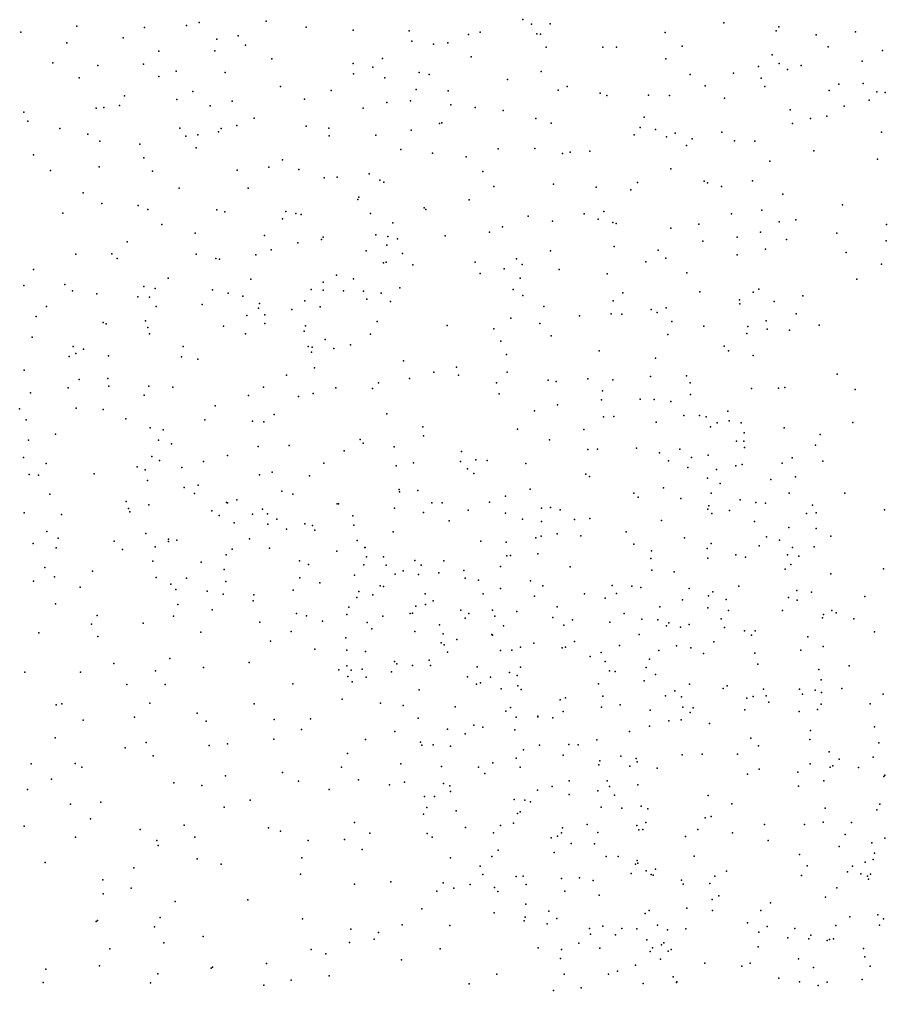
# Model space of a CAD drawing. Header units: metres. Extents: x -25 to 25, y -27.7 to 27.8.
# Drawn here: x 9.099 to 10.645, y 3.483 to 5.216 of the extents above; entities that cross this region are included whole.
import ezdxf

# ---------------------------------------------------------------- set-up
doc = ezdxf.new("R2010")
doc.units = ezdxf.units.M

msp = doc.modelspace()

# ---------------------------------------------------------------- linework, layer by layer
for p in [(9.9962, 5.216, 21.0015), (9.2007, 5.2039, 7.0999), (9.3214, 5.2014, 6.3499), (9.3967, 5.2053, 20.9109), (9.4192, 5.2108, 3.5157), (9.5383, 5.2128, -11.3941), (9.6101, 5.2024, 22.3995), (10.0118, 5.2073, -21.0372), (10.0449, 5.2082, 21.8101), (10.3546, 5.2102, 22.022), (10.4526, 5.2028, 21.7604), (9.101, 5.1935, 20.9835), (9.2836, 5.1832, 22.4444), (9.4884, 5.1869, 20.9), (9.6939, 5.1968, 22.3873), (9.7934, 5.1954, 23.4856), (9.8993, 5.1891, 20.9624), (9.9203, 5.1933, 22.3417), (10.0209, 5.1903, 16.2954), (10.028, 5.1896, -14.0747), (10.2501, 5.1925, 3.1588), (10.4482, 5.1955, 21.5301), (10.5191, 5.1888, 2.8351), (10.5896, 5.194, 15.7209), (9.183, 5.1743, 20.9466), (9.4507, 5.1809, 22.424), (9.5018, 5.17, 23.1819), (9.798, 5.1775, -10.8646), (9.8368, 5.1716, 22.3743), (9.8624, 5.1745, 19.1255), (10.0378, 5.1665, 19.095), (10.1389, 5.1667, 22.2382), (10.163, 5.1666, 21.0951), (10.2803, 5.1683, 21.201), (10.5409, 5.1669, -19.0402), (9.3471, 5.1594, 19.1423), (9.4473, 5.16, 22.8157), (9.9043, 5.1495, 17.4696), (10.4408, 5.1526, -0.336), (10.6378, 5.1607, -19.7996), (9.1583, 5.1385, 21.5354), (9.2381, 5.1335, 6.1912), (9.3199, 5.1364, 20.8825), (9.5487, 5.1457, 22.4305), (9.6935, 5.1371, 22.3281), (9.7286, 5.1309, -13.8098), (9.746, 5.1463, 16.5561), (10.2512, 5.1459, 22.1532), (10.4166, 5.1319, 21.3858), (10.4533, 5.1371, 21.823), (10.4928, 5.1337, -10.0649), (10.6011, 5.1414, -0.1974), (9.3469, 5.1144, 22.4824), (9.3778, 5.1235, 21.4717), (9.4657, 5.1213, 6.7355), (9.6943, 5.1188, 16.7845), (9.7504, 5.1119, 20.8937), (9.8111, 5.121, -21.0475), (9.829, 5.1176, 3.0186), (10.0288, 5.1233, 22.3237), (10.2946, 5.1176, -21.0316), (10.372, 5.12, 2.9842), (10.4681, 5.1267, 21.6235), (9.2052, 5.1115, 20.8946), (9.5643, 5.0966, 20.8553), (9.9689, 5.1088, 2.9445), (10.0754, 5.0963, 21.0122), (10.3212, 5.0975, 22.1053), (10.4213, 5.1114, 15.9094), (10.4275, 5.0965, 21.8972), (10.5598, 5.1006, 23.5688), (10.6028, 5.1018, -19.4786), (9.2857, 5.0794, 7.0624), (9.4077, 5.0872, 6.2669), (9.6545, 5.0893, 20.8522), (9.806, 5.0912, -11.4629), (9.8631, 5.0884, 22.3993), (10.0594, 5.0896, 21.6633), (10.1343, 5.0845, 22.2765), (10.1459, 5.0802, 21.0696), (10.2204, 5.081, 16.1809), (10.258, 5.0804, 21.1656), (10.5422, 5.0892, 18.8318), (10.6276, 5.0868, -18.361), (10.6421, 5.0856, -10.7221), (9.2773, 5.0622, 3.4648), (9.3792, 5.0732, 18.1658), (9.4389, 5.0621, -21.0925), (9.4781, 5.0699, 22.6671), (9.6068, 5.0735, 22.4501), (9.7539, 5.0675, 17.0151), (9.7962, 5.0706, 17.7536), (9.8678, 5.0634, 20.9082), (10.3556, 5.0754, 2.8641), (10.5691, 5.0614, -20.9381), (10.6137, 5.0719, -0.4516), (9.1062, 5.0505, 20.8846), (9.2357, 5.0577, 22.5632), (9.2491, 5.059, 3.377), (9.7113, 5.0579, 22.438), (9.9112, 5.0591, 16.5033), (9.9614, 5.0532, -10.66), (10.4728, 5.0544, 21.7792), (10.538, 5.0434, 15.801), (9.1134, 5.0344, 18.2043), (9.4862, 5.0267, 22.5168), (9.5174, 5.0396, 19.1155), (9.6101, 5.0255, 17.9897), (9.8474, 5.0303, 17.3363), (9.8518, 5.0317, 17.5676), (10.0195, 5.0391, 20.98), (10.0467, 5.0306, 23.5915), (10.2124, 5.0418, -11.2301), (10.4771, 5.0303, 21.6967), (10.5091, 5.0391, -10.9371), (9.1705, 5.0215, 22.6202), (9.2207, 5.011, 19.1571), (9.3849, 5.022, 22.5489), (9.4167, 5.0102, 22.9353), (9.4536, 5.0156, 6.9253), (9.4581, 5.0213, 23.1448), (9.6503, 5.022, 6.3929), (9.651, 5.0083, 20.8147), (9.7339, 5.0093, 20.8425), (9.7974, 5.0187, 22.2095), (10.1948, 5.0102, 21.1052), (10.2052, 5.0234, -10.2429), (10.2328, 5.0195, 22.2239), (10.2679, 5.0132, 18.9624), (10.3511, 5.0149, 22.0947), (10.636, 5.0147, -18.5722), (9.2417, 4.999, 20.8113), (9.313, 4.9933, 21.4138), (9.3953, 5.0075, 3.2744), (10.2523, 5.0066, -13.9797), (10.2878, 4.9909, 21.1972), (10.2981, 5.003, 22.1614), (10.3735, 4.9993, 21.3152), (10.4098, 4.9989, 22.0202), (9.1235, 4.9743, 0.8245), (9.4135, 4.9867, 20.7874), (9.7787, 4.9837, 22.4415), (9.835, 4.9774, 23.5349), (9.9525, 4.9849, -14.0442), (10.0176, 4.9859, 22.3691), (10.0671, 4.9769, 2.8796), (10.0809, 4.9791, 19.0496), (10.1155, 4.9809, 21.884), (10.5151, 4.9815, -9.8646), (9.3205, 4.969, 20.7886), (9.5678, 4.9657, 3.42), (9.8951, 4.9706, 20.8927), (10.4369, 4.9633, 21.9253), (10.6285, 4.9666, -18.8899), (9.1539, 4.9466, 22.6797), (9.2406, 4.9531, 18.1653), (9.3359, 4.945, 6.1107), (9.4868, 4.9468, 22.548), (9.5432, 4.9522, 22.5363), (9.5967, 4.9485, 6.794), (9.7224, 4.9406, 3.0645), (9.9247, 4.9446, 22.4075), (10.2602, 4.9494, 3.0518), (9.6421, 4.9336, 21.3222), (9.6652, 4.9346, 22.497), (9.741, 4.9292, 6.6458), (9.7482, 4.9256, 17.7166), (10.0508, 4.9219, 21.5183), (10.2009, 4.9252, 21.1119), (10.3193, 4.9276, 16.1614), (10.3257, 4.9245, 22.1304), (10.4057, 4.9279, 23.5907), (9.2123, 4.9063, 3.4454), (9.3836, 4.9148, 19.1305), (9.5063, 4.9152, 20.7572), (9.9444, 4.9176, 19.1076), (10.1267, 4.9167, 21.0381), (10.189, 4.9118, 22.2689), (10.3503, 4.9177, 21.2958), (10.4597, 4.9045, -21.1817), (9.2453, 4.8878, 22.6723), (9.7021, 4.8947, 16.9142), (9.7036, 4.899, 17.0908), (9.9008, 4.8942, -11.0053), (9.1759, 4.8703, 22.74), (9.3102, 4.8839, -21.1655), (9.3274, 4.8771, 20.7253), (9.4505, 4.8763, 22.5914), (9.4646, 4.8725, 22.7392), (9.5734, 4.8731, 6.1962), (9.5914, 4.8696, 3.1453), (9.7243, 4.8697, 16.758), (9.8204, 4.8797, 20.8119), (9.8234, 4.877, 6.3468), (10.1405, 4.8731, 21.653), (10.3683, 4.8692, 22.0764), (10.4222, 4.8757, 21.9758), (10.5665, 4.8852, -17.8661), (9.5677, 4.8602, 22.5566), (9.6012, 4.8681, -7.445), (9.7642, 4.8533, 22.4788), (10.0057, 4.8652, 20.9352), (10.0494, 4.8562, 22.3706), (10.1053, 4.8691, -14.1513), (10.1303, 4.8598, -10.4039), (10.157, 4.8535, 23.5881), (10.4534, 4.8546, 21.8604), (10.4831, 4.8584, -10.746), (9.3528, 4.8502, 7.0959), (9.9367, 4.8365, 23.5487), (9.9598, 4.846, 22.4061), (10.1629, 4.8516, 16.4449), (10.2601, 4.8437, 22.2094), (10.31, 4.8506, -10.9799), (10.4198, 4.8367, 21.4404), (10.556, 4.8348, 2.7106), (10.6448, 4.8498, 2.8319), (9.2906, 4.8192, 20.6719), (9.4119, 4.8344, 21.2621), (9.5356, 4.8305, -21.127), (9.595, 4.8173, 20.7086), (9.637, 4.8235, 17.8522), (9.64, 4.8276, 23.3566), (9.734, 4.8314, 17.3585), (9.7553, 4.8287, 23.464), (9.7727, 4.8245, 21.2585), (9.8579, 4.8296, 6.5997), (10.3174, 4.8203, 21.2563), (10.3785, 4.8275, -17.3979), (10.4661, 4.8232, 21.7012), (10.6438, 4.8212, 18.7839), (9.5472, 4.8049, -7.782), (9.7168, 4.8032, 20.737), (9.7538, 4.8135, -21.8855), (10.0457, 4.8029, 3.1738), (10.1589, 4.811, 21.0559), (10.2377, 4.8045, -10.0741), (10.4287, 4.8062, 18.91), (10.5728, 4.8002, 15.8001), (9.1993, 4.7969, 18.1281), (9.2633, 4.7977, 22.7422), (9.2727, 4.7896, 3.3807), (9.4139, 4.797, 20.6505), (9.4486, 4.7896, 22.6225), (9.4553, 4.7882, 22.955), (9.52, 4.7962, 20.6701), (9.7523, 4.7831, 6.2223), (9.7816, 4.7983, 19.1358), (9.911, 4.7831, 20.8091), (9.9847, 4.7886, -21.9917), (10.2154, 4.7837, 19.0229), (10.2515, 4.7902, 21.1403), (10.3782, 4.7957, -9.8671), (9.1235, 4.7698, 22.946), (9.7476, 4.7814, -22.1832), (9.8, 4.7779, 3.2935), (9.9631, 4.771, 22.1397), (9.9952, 4.7788, 16.6411), (10.0611, 4.7696, -10.9235), (10.6359, 4.7794, -18.0748), (9.3641, 4.7545, 22.6664), (9.511, 4.7527, -21.9314), (9.6639, 4.7594, 22.4311), (9.694, 4.7534, 22.531), (9.9201, 4.7628, 6.4216), (9.9914, 4.7541, 21.3399), (10.1468, 4.762, -16.9622), (10.2889, 4.7636, 22.1612), (10.5917, 4.7525, 23.5565), (9.1067, 4.7415, 5.1963), (9.1798, 4.7429, 6.5158), (9.1931, 4.732, 7.0817), (9.3204, 4.7393, 20.5874), (9.3408, 4.7361, 6.1544), (9.4429, 4.7333, 20.5848), (9.6188, 4.7339, 20.628), (9.64, 4.7331, 16.8794), (9.6403, 4.7471, 6.8164), (9.6764, 4.732, 17.6189), (9.7121, 4.7311, -21.2871), (9.7771, 4.7372, 22.3092), (9.9791, 4.7339, 22.3866), (10.4171, 4.7348, 21.476), (9.2369, 4.7265, 20.5633), (9.3098, 4.7212, 6.6016), (9.3307, 4.7203, 6.4427), (9.4705, 4.7278, 3.2542), (9.4971, 4.722, 6.9027), (9.6076, 4.7139, 21.1729), (9.7178, 4.7171, -21.5592), (9.7435, 4.7278, 6.628), (9.9964, 4.7233, 20.8228), (10.1573, 4.714, 21.5511), (10.1744, 4.7284, 21.0095), (10.3118, 4.7298, 21.2565), (10.3823, 4.7156, 22.0153), (10.4071, 4.7296, 2.8131), (10.4953, 4.7227, 15.9289), (9.1469, 4.7036, 23.003), (9.3423, 4.7035, 6.7705), (9.4243, 4.7071, 19.1593), (9.5247, 4.7009, 17.8854), (9.5269, 4.7092, 22.6005), (9.5844, 4.6986, 17.0201), (9.635, 4.7031, 17.3003), (9.7604, 4.7126, 20.6577), (10.0339, 4.704, -22.202), (10.2253, 4.6982, 2.8275), (10.2518, 4.7012, -21.4567), (10.3832, 4.7085, 16.1539), (10.4442, 4.7129, 21.7945), (9.1286, 4.6857, 5.5593), (9.5039, 4.6875, -22.2063), (9.5363, 4.689, 22.7542), (9.9748, 4.6829, 23.4943), (10.097, 4.6873, 22.324), (10.1538, 4.6905, 23.5414), (10.1729, 4.6903, 22.2626), (10.2356, 4.6929, 22.1973), (10.4836, 4.6907, -9.6679), (9.2477, 4.6751, 22.8562), (9.253, 4.6731, 5.887), (9.3232, 4.6783, 22.7749), (9.3275, 4.6664, 20.5018), (9.4623, 4.6689, 20.5211), (9.5359, 4.6732, 6.6832), (9.6085, 4.669, 20.5576), (9.7366, 4.6769, -7.5244), (9.8613, 4.6698, 22.4406), (9.9447, 4.6637, 20.7133), (10.0264, 4.6732, -10.7381), (10.2618, 4.6768, 21.1261), (10.3189, 4.6689, -17.6027), (10.3975, 4.6682, 21.9273), (10.4301, 4.6783, 21.5756), (10.4319, 4.6631, 21.6761), (10.4718, 4.6618, 2.8372), (10.5246, 4.6702, -21.3683), (9.1211, 4.649, 23.1175), (9.3306, 4.6549, 18.0279), (9.5018, 4.6553, -21.3739), (9.6061, 4.6596, 22.615), (9.6439, 4.6446, -16.8036), (9.7248, 4.6545, -7.7797), (10.0466, 4.6516, 20.7904), (10.2546, 4.6538, 16.4238), (10.3957, 4.6557, 21.4469), (9.1947, 4.6324, 6.0521), (9.2129, 4.6279, 20.4507), (9.3908, 4.6327, 22.707), (9.6132, 4.6327, -7.2482), (9.6207, 4.6312, 23.1865), (9.6592, 4.6289, -16.5913), (9.6891, 4.6353, 19.1825), (9.9569, 4.6419, 22.3882), (10.3554, 4.6331, 22.0192), (9.1873, 4.6145, 19.2355), (9.1994, 4.62, 21.0644), (9.2575, 4.6158, -21.4056), (9.3876, 4.6142, 21.0591), (9.4169, 4.6101, 20.4518), (9.6195, 4.6224, -22.3791), (9.967, 4.6182, -17.2043), (10.1323, 4.6246, 20.8656), (10.2329, 4.6115, 21.0186), (10.3628, 4.6248, 21.3651), (10.4071, 4.6162, 21.8515), (9.625, 4.5946, 3.1455), (9.7834, 4.6066, 16.7602), (9.8778, 4.5953, 23.3941), (9.1071, 4.5903, 23.2274), (9.2564, 4.5756, -21.6929), (9.5747, 4.5814, 17.6211), (9.794, 4.5751, 22.401), (9.8373, 4.5868, 20.5556), (9.8815, 4.5811, 22.4218), (9.9685, 4.5865, 20.6491), (10.2236, 4.5787, -9.9354), (10.288, 4.5803, 21.7877), (10.5567, 4.5828, -10.4655), (9.1854, 4.5589, 23.1677), (9.2052, 4.5736, 23.0858), (9.2582, 4.5614, -21.9075), (9.3293, 4.5616, 20.3991), (9.372, 4.56, 22.7825), (9.5337, 4.56, 20.4334), (9.6628, 4.5584, 20.4642), (9.7391, 4.5677, 23.2718), (9.9492, 4.5673, 16.7043), (10.0416, 4.5726, 19.19), (10.0555, 4.5698, 20.7013), (10.1122, 4.5745, 20.776), (10.1567, 4.5729, 21.4387), (10.2946, 4.5678, 21.1364), (10.4523, 4.558, -16.9645), (10.4632, 4.5592, 23.509), (9.1184, 4.55, 20.3743), (9.3211, 4.5453, 22.8691), (9.5071, 4.5449, 17.8592), (9.5965, 4.5431, 3.2828), (9.6221, 4.5483, 22.9995), (9.7281, 4.5572, 21.0959), (9.9542, 4.548, 22.2654), (10.1384, 4.5533, 22.1147), (10.2952, 4.547, 2.8487), (10.4042, 4.5572, 21.7175), (10.589, 4.5559, -8.5808), (9.4479, 4.5268, -16.4451), (10.0583, 4.5284, 22.2948), (10.1366, 4.5373, -10.1532), (10.2056, 4.5384, 20.8673), (10.2306, 4.5381, 22.1164), (10.2599, 4.5345, 20.941), (9.0986, 4.5214, 23.3651), (9.1997, 4.5224, 3.4918), (9.2481, 4.5201, 20.3509), (9.553, 4.511, -8.0283), (9.7538, 4.5122, 22.4859), (10.0173, 4.5176, -16.6915), (10.14, 4.5068, 20.7132), (10.1586, 4.5078, -10.68), (10.2831, 4.5094, 22.0272), (10.311, 4.5093, 2.9937), (10.323, 4.5067, 21.9292), (10.3615, 4.517, 21.2413), (9.1108, 4.5015, 20.8933), (9.2882, 4.5033, 23.0658), (9.4292, 4.5015, -7.8403), (9.5141, 4.4992, 22.6221), (9.5342, 4.4978, 20.9488), (9.8182, 4.4892, 19.2744), (10.2342, 4.4976, 16.471), (10.331, 4.489, 21.0361), (10.343, 4.4961, 21.1572), (10.3643, 4.5, 21.7931), (10.3857, 4.4964, 21.6423), (10.5849, 4.4967, 2.8734), (9.1632, 4.4757, 18.1205), (9.332, 4.4875, -7.6084), (9.3551, 4.4836, 20.3349), (9.8191, 4.4728, 20.4393), (9.987, 4.4849, 20.5509), (10.1051, 4.4841, 2.9088), (10.3906, 4.4783, 21.5321), (10.4623, 4.4871, -9.5769), (10.5264, 4.4752, -17.6883), (9.1148, 4.4653, 23.4309), (9.3463, 4.4653, -22.3622), (9.37, 4.459, 22.8942), (9.5241, 4.4539, 19.2868), (9.5793, 4.4558, 20.3573), (9.7062, 4.4662, 20.399), (9.7115, 4.4598, 22.9095), (9.7669, 4.4536, 23.1213), (10.0437, 4.4658, 3.1281), (10.3773, 4.4636, -21.8803), (10.3901, 4.4635, 21.4195), (10.5179, 4.4562, 18.9364), (9.3349, 4.4361, 3.4152), (9.4695, 4.4379, 22.6996), (9.6777, 4.4465, 22.5237), (9.887, 4.4449, -7.41), (10.1123, 4.4488, 20.6177), (10.1296, 4.4494, 22.1682), (10.1988, 4.4509, 22.088), (10.2402, 4.4426, 21.4314), (10.276, 4.4491, 20.8275), (10.3265, 4.4383, 20.9053), (10.3915, 4.4519, 21.2862), (9.1061, 4.4341, 20.261), (9.1462, 4.4238, 20.742), (9.3485, 4.4288, 23.111), (9.4271, 4.4271, 20.8412), (9.6416, 4.4244, 3.1818), (9.7703, 4.4193, 22.7031), (9.8013, 4.4247, 22.4227), (9.8849, 4.4271, -8.1606), (9.9126, 4.4299, 23.2394), (9.9329, 4.4291, 20.459), (10.0018, 4.4237, -7.7832), (10.2558, 4.4282, 21.9853), (10.2969, 4.4344, 21.8793), (10.3761, 4.4196, 20.9963), (10.3876, 4.4221, 21.6587), (10.4589, 4.424, 2.8488), (10.4765, 4.4338, 16.0668), (10.531, 4.4278, -8.3871), (9.1162, 4.4041, -21.962), (9.1326, 4.403, 23.5042), (9.2318, 4.4055, 23.391), (9.3083, 4.4175, 19.3325), (9.3225, 4.4122, 23.2362), (9.3884, 4.4165, 3.2774), (9.5264, 4.4037, 17.1224), (9.5494, 4.4082, 16.9412), (9.6161, 4.4017, 17.5359), (9.8978, 4.414, 22.3617), (9.9089, 4.4061, 16.7177), (10.1083, 4.4048, 21.2056), (10.2904, 4.4168, 22.1166), (10.3417, 4.4132, 16.3405), (9.3269, 4.3936, 23.3234), (9.4173, 4.3852, 22.873), (10.1151, 4.4007, -8.0048), (10.3256, 4.3976, 21.7187), (10.3481, 4.3882, -22.1763), (10.4386, 4.3951, 19.0919), (10.4827, 4.3998, 23.406), (9.1527, 4.369, 20.2086), (9.3923, 4.381, 23.1968), (9.4106, 4.3704, 23.2933), (9.5666, 4.3741, 22.6061), (9.5861, 4.3689, -16.9174), (9.7759, 4.3773, 20.936), (9.7762, 4.3731, -7.1491), (9.8087, 4.3754, 22.9941), (10.0095, 4.3781, 20.4609), (10.1941, 4.3707, 20.617), (10.2472, 4.3802, 20.6841), (10.3323, 4.3708, 23.3668), (10.4712, 4.371, -21.7067), (10.5705, 4.3707, 15.9544), (9.2891, 4.3561, 23.4563), (9.3294, 4.3499, 18.2029), (9.468, 4.3542, 20.7053), (9.4697, 4.3537, 22.9566), (9.486, 4.359, 18.0787), (9.6653, 4.3515, 17.7775), (9.6674, 4.3519, 22.5114), (9.8337, 4.3537, 22.3694), (9.8521, 4.3537, -16.5391), (9.9369, 4.3544, 20.3937), (9.9654, 4.3651, -17.1728), (10.2016, 4.3635, 19.3158), (10.278, 4.3614, 21.8246), (10.3838, 4.3591, 21.4494), (10.4119, 4.3538, 20.9564), (10.4291, 4.3526, -8.1751), (10.5128, 4.3495, -10.3666), (9.107, 4.3355, -22.1934), (9.1735, 4.3327, 18.2391), (9.2933, 4.3431, 20.2061), (9.2952, 4.3375, 20.578), (9.4419, 4.3392, 20.2273), (9.5143, 4.333, 23.3863), (9.532, 4.342, 23.2802), (9.5409, 4.3338, 23.0863), (9.7671, 4.3439, 3.1106), (9.819, 4.3364, 20.3277), (9.8987, 4.3406, 22.3115), (9.9655, 4.3353, 20.9775), (10.0293, 4.3438, 3.0091), (10.0453, 4.3453, -10.1638), (10.0625, 4.3409, 22.3847), (10.3263, 4.3422, -10.4915), (10.3279, 4.3479, 20.7615), (10.3331, 4.3344, 2.9447), (10.3649, 4.3397, -16.8832), (10.5023, 4.3346, 18.8122), (10.5195, 4.3357, 21.8602), (10.641, 4.3408, 18.492), (9.4548, 4.3311, 23.4547), (9.4815, 4.3177, -7.2429), (9.5413, 4.3156, 22.9336), (9.5575, 4.3245, 18.2317), (9.6076, 4.3158, 17.2531), (9.6933, 4.33, 20.2857), (9.8646, 4.3215, 19.4357), (9.9954, 4.3243, 22.2137), (10.0297, 4.3203, 16.6487), (10.0882, 4.3239, 22.1139), (10.1157, 4.3257, 23.2405), (10.2436, 4.322, -22.3831), (10.4096, 4.3204, 21.3707), (9.1475, 4.3023, 23.6402), (9.324, 4.2985, 19.4643), (9.575, 4.3065, 23.4647), (9.6209, 4.3128, 23.1591), (9.6255, 4.3047, 23.067), (9.6951, 4.3134, 19.4372), (9.7648, 4.3019, 17.8967), (10.0577, 4.298, -10.4214), (10.1804, 4.3019, 2.9894), (10.4703, 4.3092, -9.3072), (10.5191, 4.3076, -17.5404), (9.1228, 4.2809, -22.7182), (9.1677, 4.2906, 20.1585), (9.2674, 4.285, 18.4273), (9.3642, 4.2888, 20.1797), (9.3644, 4.2846, -22.6242), (9.3791, 4.2867, 23.5985), (9.5087, 4.2895, 23.5555), (9.7009, 4.2864, 18.3558), (9.9215, 4.285, 22.2518), (9.9667, 4.2832, 20.3488), (10.0193, 4.2911, 23.1066), (10.029, 4.2939, 19.4608), (10.0994, 4.2947, 20.4482), (10.2845, 4.2912, 20.6271), (10.332, 4.2807, 21.6073), (10.4309, 4.2929, 21.2572), (10.454, 4.2866, 21.102), (10.5457, 4.2941, 21.7101), (9.164, 4.2732, 19.593), (9.2824, 4.2703, 20.1561), (9.3406, 4.2748, -7.4715), (9.4779, 4.2706, 3.3488), (9.5447, 4.2728, 20.1899), (9.6644, 4.2674, 22.5016), (9.7143, 4.2738, 23.3459), (9.7152, 4.2737, 23.2398), (10.194, 4.2795, 21.938), (10.2258, 4.2676, -8.4569), (10.325, 4.272, 19.2689), (10.4176, 4.2766, 20.8597), (10.4773, 4.2736, 23.2986), (10.5155, 4.2747, 18.5577), (9.3366, 4.2496, 3.4644), (9.4228, 4.2474, -16.3204), (9.4674, 4.2606, 18.6209), (9.5978, 4.2501, 22.8121), (9.7172, 4.2572, 16.8232), (9.7476, 4.2573, 20.2392), (9.8039, 4.2506, 18.4994), (9.8555, 4.2499, 18.1218), (9.9676, 4.2589, 22.9388), (9.9741, 4.2592, 22.6906), (10.0228, 4.2622, 22.1242), (10.2243, 4.2542, 20.5226), (10.3261, 4.2546, 21.299), (10.3761, 4.2606, 16.2798), (10.3935, 4.2564, 21.5016), (10.468, 4.2605, 21.0022), (10.4886, 4.2583, -8.9723), (9.1437, 4.2382, 3.2069), (9.2288, 4.2315, 23.7094), (9.4634, 4.2344, 19.5291), (9.6142, 4.2436, 23.6014), (9.7129, 4.243, 23.5299), (9.7527, 4.242, 23.4143), (9.783, 4.2319, -22.6577), (9.8147, 4.2423, 20.7243), (9.8462, 4.2284, 22.2695), (9.891, 4.2325, 20.264), (9.9564, 4.2399, 20.826), (10.0807, 4.2393, 22.0395), (10.226, 4.2335, -7.7318), (10.2659, 4.2301, -9.5747), (10.464, 4.2353, 21.5083), (10.4742, 4.2432, -21.8927), (10.6391, 4.2355, 21.8304), (9.1234, 4.2138, 23.7726), (9.1611, 4.2214, 20.0834), (9.3426, 4.22, 23.7142), (9.3965, 4.2191, -7.6962), (9.4666, 4.2129, 23.7012), (9.5987, 4.2197, 18.7514), (9.6345, 4.211, 17.0769), (9.696, 4.2245, 22.433), (9.7683, 4.2261, 22.3482), (9.81, 4.2253, 23.2867), (9.8934, 4.2191, 17.8079), (9.917, 4.2155, 22.1949), (10.0097, 4.2145, 20.3186), (10.5454, 4.227, -16.96), (9.2071, 4.2027, 19.8454), (9.3688, 4.2084, 20.1255), (9.3773, 4.1988, -23.5327), (9.4334, 4.196, -16.7361), (9.5868, 4.1975, 23.6912), (9.7035, 4.1951, 19.6336), (9.7419, 4.2054, 20.5615), (9.7476, 4.2041, 23.0024), (9.9563, 4.2007, 18.4016), (10.0321, 4.2053, 3.0793), (10.1557, 4.2057, 21.9056), (10.1906, 4.2048, 19.5196), (10.2065, 4.2023, 22.4756), (10.2931, 4.2009, 21.6736), (10.3352, 4.1946, 22.3679), (10.3811, 4.2047, 20.6573), (10.4849, 4.1968, 21.2257), (10.5111, 4.194, 20.9657), (9.4619, 4.1905, -23.3035), (9.5152, 4.1785, -7.9166), (9.5163, 4.1892, 20.2955), (9.7001, 4.1845, 23.6456), (9.7285, 4.1895, 17.209), (9.8221, 4.191, 23.1208), (9.8365, 4.1784, 23.5193), (9.9255, 4.1909, 18.5809), (10.0172, 4.1872, 22.0611), (10.1061, 4.191, 22.8945), (10.1428, 4.1833, 20.3862), (10.1634, 4.1914, 3.0012), (10.2809, 4.1801, -10.2986), (10.3271, 4.1873, -17.3429), (10.3588, 4.1811, 21.5502), (10.4701, 4.1847, 20.7917), (10.4853, 4.18, 3.048), (10.606, 4.1862, 23.2292), (9.1632, 4.1735, 20.0652), (9.3813, 4.172, 20.0674), (9.442, 4.1628, 19.8538), (9.6861, 4.1673, 20.3049), (9.8054, 4.1688, 20.4113), (9.8225, 4.1718, 18.7663), (9.8854, 4.1622, 23.4168), (9.9421, 4.1621, -8.3143), (9.9855, 4.1596, 20.4947), (10.0573, 4.1678, 19.6949), (10.2405, 4.1679, 20.9172), (10.3262, 4.1663, 18.5683), (10.3627, 4.1612, 20.5869), (10.4595, 4.1611, 21.3785), (10.5471, 4.1615, 16.0489), (9.237, 4.1522, -23.7843), (9.3735, 4.1513, 23.7889), (9.5924, 4.1559, 20.1103), (9.6105, 4.1518, 18.89), (9.6388, 4.1426, 23.7584), (9.6822, 4.1545, 20.1133), (9.7464, 4.1514, 22.8427), (9.7951, 4.1562, 22.2861), (9.7992, 4.1567, 20.1392), (9.8933, 4.1475, 23.1974), (9.8999, 4.1558, 20.1777), (9.946, 4.151, 16.6783), (10.05, 4.1489, 20.2754), (10.0845, 4.1449, 21.9443), (10.177, 4.1562, 16.4887), (10.2087, 4.1461, 22.6802), (10.2371, 4.145, -16.7502), (10.3499, 4.1462, 23.0674), (10.5303, 4.1485, 21.132), (10.5322, 4.1542, 21.0464), (10.5552, 4.1574, -9.9359), (10.5863, 4.1466, -21.6849), (9.2271, 4.1372, 23.809), (9.3193, 4.1386, 20.0559), (9.5272, 4.1407, 23.7774), (9.7184, 4.1401, 19.939), (9.7268, 4.1284, 23.7392), (9.8037, 4.1241, 23.6748), (9.8477, 4.1359, 20.2), (9.9617, 4.1339, 17.5031), (10.0692, 4.1351, 18.7652), (10.1516, 4.1408, 18.5147), (10.2525, 4.1341, 21.7202), (10.2565, 4.1396, 3.0876), (10.2773, 4.1318, 18.4068), (10.2926, 4.1365, 16.3674), (10.3557, 4.1308, -22.2897), (10.3917, 4.1249, 18.2691), (10.4103, 4.1249, 21.1873), (9.1329, 4.1218, 19.9831), (9.2382, 4.115, 20.0055), (9.4221, 4.1227, 20.0549), (9.5834, 4.1237, 20.0683), (9.6809, 4.1125, 22.4495), (9.8544, 4.1196, 22.1934), (9.8784, 4.1094, 20.0781), (9.9412, 4.1185, 23.2779), (9.942, 4.1173, 20.0385), (10.2037, 4.1185, 19.7011), (10.4039, 4.1173, 21.4831), (10.5047, 4.1143, 18.1487), (10.6235, 4.1234, 21.4808), (9.5462, 4.1066, -23.6586), (9.6256, 4.0926, -23.0549), (9.6824, 4.0908, 3.0768), (9.8508, 4.1039, 18.9382), (9.8562, 4.1003, 22.8898), (9.9566, 4.0901, 23.4202), (9.9767, 4.0905, 20.1052), (9.992, 4.0961, -10.127), (10.0157, 4.103, -7.2908), (10.0664, 4.0946, 20.1738), (10.0721, 4.0962, 20.2933), (10.0885, 4.106, 17.8371), (10.1687, 4.0991, -8.575), (10.2389, 4.0902, 18.1085), (10.2701, 4.0981, 20.4174), (10.2956, 4.095, 20.78), (10.337, 4.1053, 20.5035), (10.4917, 4.0905, 21.3219), (10.5317, 4.0973, 20.8409), (9.367, 4.0757, 19.9773), (9.7156, 4.0883, 20.0152), (9.8291, 4.0726, 19.991), (9.8618, 4.0872, -7.1095), (10.1163, 4.0791, 3.1439), (10.1359, 4.0865, 21.8499), (10.2221, 4.0747, 19.0963), (10.3186, 4.0844, 22.8407), (10.4099, 4.085, 2.7285), (9.267, 4.067, 19.9417), (9.4268, 4.0595, -7.4966), (9.5083, 4.0685, 19.9889), (9.6681, 4.0553, 19.0598), (9.6822, 4.0629, 23.8257), (9.6902, 4.0548, -22.8185), (9.7097, 4.0569, -16.3449), (9.7676, 4.0702, 16.9815), (9.7716, 4.066, 23.7869), (9.7993, 4.0634, 22.2412), (9.8318, 4.0633, 22.7902), (9.9147, 4.0611, 19.9985), (9.9918, 4.0604, 17.3283), (10.1429, 4.0703, 19.935), (10.2161, 4.0595, 20.3339), (10.4151, 4.0658, 16.2108), (10.5239, 4.0561, 17.9351), (10.5781, 4.0627, 21.2986), (9.1082, 4.0515, 19.8415), (9.2075, 4.0514, 18.9969), (9.3414, 4.0538, -16.1775), (9.6839, 4.0438, -23.2577), (9.7166, 4.0422, 22.3625), (9.7618, 4.0517, 22.623), (9.8974, 4.0429, 17.1468), (9.9388, 4.0423, 22.9623), (9.9726, 4.0505, 23.1001), (9.9861, 4.0452, 2.989), (10.1507, 4.0536, 20.2337), (10.1607, 4.0525, 20.1018), (10.2328, 4.0472, -7.5343), (9.2903, 4.0292, 23.8841), (9.3586, 4.0293, -16.4664), (9.5863, 4.0306, 19.9186), (9.692, 4.034, 3.3006), (9.9138, 4.0301, 22.0748), (9.9206, 4.0323, 23.7088), (9.9574, 4.0217, 19.055), (9.9876, 4.0269, 21.9906), (9.9932, 4.0202, 19.9673), (10.1311, 4.0308, 20.1488), (10.2123, 4.0358, 21.7591), (10.2933, 4.03, 21.6591), (10.3534, 4.0224, 20.6308), (10.3608, 4.0269, 20.4643), (10.4256, 4.0207, -16.8145), (10.4893, 4.0209, 22.7089), (10.5281, 4.0374, 22.974), (10.565, 4.0222, 21.2019), (9.6738, 4.0032, 23.8895), (9.8113, 4.0199, 22.6949), (10.0721, 4.0053, 21.8942), (10.139, 4.0085, 17.4749), (10.2508, 4.0092, 17.6764), (10.2673, 4.0179, 19.4043), (10.2793, 4.0074, -8.895), (10.3958, 4.0049, -14.2505), (10.407, 4.0079, 17.8466), (10.4301, 4.0091, 20.8001), (10.4951, 4.0119, 20.9674), (10.5174, 4.0194, -7.7638), (10.5285, 4.0148, 20.7133), (10.6386, 4.0122, 17.7716), (9.164, 3.9932, 19.7503), (9.1743, 3.9946, 3.494), (9.3314, 3.9963, 3.508), (9.517, 3.9951, 19.8715), (9.7424, 3.9963, 22.2811), (9.783, 3.9919, 23.8595), (9.8755, 3.9896, 23.8175), (9.974, 3.9885, 22.9054), (10.0629, 4.002, 23.3205), (10.1364, 3.9886, 21.8139), (10.17, 3.9931, 19.2555), (10.2817, 3.989, 19.9587), (10.2997, 3.9876, 20.2875), (10.435, 3.9978, 20.5409), (10.5284, 3.9942, 21.3018), (10.6154, 3.9951, 21.1547), (9.304, 3.9712, 19.794), (9.4156, 3.9784, 19.8522), (9.8096, 3.9693, 22.5815), (9.9659, 3.9817, -22.6457), (9.9841, 3.9712, 23.7175), (10.0228, 3.9726, -16.5172), (10.0228, 3.9718, 23.6242), (10.0498, 3.97, 23.0912), (10.0682, 3.9811, 19.9421), (10.2232, 3.9838, 20.2252), (10.2948, 3.9794, 20.1245), (10.3918, 3.9843, 21.5391), (10.4888, 3.9811, 20.6161), (10.5214, 3.9845, 16.1113), (9.212, 3.9658, 23.938), (9.4318, 3.9639, -16.6837), (9.5528, 3.9668, 3.4005), (9.6179, 3.968, 19.8189), (9.9087, 3.9566, 22.0294), (9.9249, 3.953, 19.8135), (10.2223, 3.9549, 20.1369), (10.2567, 3.9642, 3.2253), (10.2785, 3.9663, -9.1674), (10.329, 3.9595, 16.3058), (10.6232, 3.9537, 21.0511), (9.1624, 3.934, 19.6029), (9.6017, 3.9493, 23.9531), (9.7681, 3.9452, 22.487), (9.8621, 3.9497, 22.658), (9.8934, 3.9412, 16.8232), (9.982, 3.9482, 21.9547), (10.1862, 3.9456, 16.4419), (10.4027, 3.9338, 17.6176), (10.5094, 3.9474, 21.3789), (9.2872, 3.9162, 19.6714), (9.3247, 3.9257, 23.9613), (9.4368, 3.9205, 2.9736), (9.4699, 3.9235, 23.9739), (9.5525, 3.9315, -24.0837), (9.7159, 3.9314, -23.878), (9.8139, 3.9262, 23.9033), (9.8164, 3.9208, 22.167), (9.8361, 3.9217, 3.2919), (9.867, 3.9191, 19.7491), (10.0258, 3.9211, 19.233), (10.0783, 3.9223, 21.8652), (10.0951, 3.9218, 23.5491), (10.128, 3.9307, 17.2846), (10.4162, 3.9201, -22.1802), (10.5081, 3.9313, -9.6512), (10.6312, 3.9253, 20.9311), (9.3371, 3.902, 19.228), (9.6836, 3.9062, 19.7366), (9.9976, 3.9126, -8.4413), (10.0681, 3.903, 22.9942), (10.1709, 3.9014, -8.6894), (10.2801, 3.9036, 21.6836), (10.3161, 3.9053, 19.6946), (10.3789, 3.9048, 21.5795), (10.5423, 3.909, 20.6689), (10.6211, 3.8999, 21.1565), (9.1195, 3.8878, 19.4486), (9.1979, 3.8882, 19.5309), (9.2101, 3.8817, 2.9134), (9.6726, 3.882, 19.2506), (9.7789, 3.8879, 22.2814), (9.851, 3.8829, -23.5647), (9.917, 3.882, 23.8642), (9.9425, 3.8897, 22.7177), (9.9841, 3.8977, 19.7794), (9.9916, 3.8816, 17.0168), (10.1319, 3.8858, 23.4395), (10.1333, 3.8933, 23.2442), (10.1869, 3.8836, 19.9519), (10.1983, 3.897, 21.7572), (10.2002, 3.8914, -9.5225), (10.5087, 3.8877, 17.4904), (10.5444, 3.8817, -14.4854), (10.5487, 3.8841, 20.5412), (10.56, 3.8963, 21.2869), (9.4663, 3.8664, -7.4045), (9.5677, 3.8725, 19.6925), (9.9287, 3.8704, 22.0196), (10.236, 3.8803, 20.0282), (10.3968, 3.8693, 20.3761), (10.4179, 3.8782, 20.1185), (10.4863, 3.8732, 21.4284), (10.5949, 3.8814, 20.7655), (10.6399, 3.865, 20.6834), (10.6415, 3.8677, -9.4124), (9.1559, 3.8602, 23.9916), (9.3737, 3.8538, 19.5898), (9.424, 3.8493, 24.0098), (9.596, 3.8567, -16.19), (9.7031, 3.8591, -6.8818), (9.7584, 3.8502, 19.6692), (9.7855, 3.8549, 22.3634), (9.8545, 3.8525, -16.3351), (9.8659, 3.8488, 23.9302), (10.0487, 3.8472, 23.757), (10.079, 3.8573, 3.2803), (10.1468, 3.8576, 21.8112), (10.151, 3.8472, 19.8472), (10.2011, 3.8505, -22.4932), (10.4879, 3.8479, -7.6214), (10.5331, 3.8577, 21.3572), (9.1132, 3.8418, 19.3581), (9.6509, 3.8419, 24.0121), (9.8675, 3.8382, 22.5181), (10.0223, 3.8409, 22.7918), (10.0786, 3.8331, 19.7607), (10.1298, 3.8394, 23.0606), (10.1596, 3.8321, 23.1782), (10.3264, 3.8311, 17.3038), (9.1896, 3.8159, 19.3861), (9.2439, 3.8195, -24.3065), (9.5099, 3.8228, 24.0263), (9.8208, 3.8292, 22.1938), (9.8388, 3.8292, 19.6505), (9.9809, 3.8243, 16.7314), (9.9995, 3.8232, 19.3587), (10.0101, 3.8202, 19.7137), (10.3688, 3.8166, 20.2647), (10.6328, 3.8161, 21.1216), (9.4635, 3.8106, 19.5931), (9.8191, 3.798, 19.3241), (9.8252, 3.8101, -23.0347), (9.8773, 3.8039, 22.1195), (9.9865, 3.7989, 23.8534), (9.9913, 3.8019, 21.9719), (10.136, 3.8107, 23.6136), (10.1726, 3.8089, 23.5026), (10.2074, 3.812, -9.7838), (10.2191, 3.8073, 21.7535), (10.5354, 3.8087, 20.6208), (10.6276, 3.8055, 20.8498), (9.2251, 3.7895, 24.0113), (9.3923, 3.7785, -16.5818), (9.6962, 3.7828, -7.8522), (9.9794, 3.7819, 22.6214), (10.1108, 3.7794, 23.7256), (10.1995, 3.778, 23.2615), (10.2154, 3.783, 19.8466), (10.3216, 3.7913, 2.5012), (10.332, 3.7939, 21.6491), (10.427, 3.7798, 21.536), (10.4984, 3.7795, 20.5377), (10.532, 3.7838, 2.1172), (10.5825, 3.7828, 20.6979), (9.107, 3.7768, 19.2664), (9.3139, 3.7706, 19.3168), (9.5427, 3.7734, -24.2563), (9.5644, 3.7674, 19.564), (9.7237, 3.7642, 24.0316), (9.8258, 3.7637, 22.2805), (9.8938, 3.7739, -6.9083), (9.944, 3.7647, -17.1316), (9.9564, 3.7775, 19.6479), (10.0649, 3.7644, 21.9089), (10.0668, 3.7733, 19.4936), (10.1301, 3.7652, 19.7431), (10.203, 3.7703, 23.3828), (10.2103, 3.7707, 19.6439), (10.3084, 3.7709, -16.5755), (10.3702, 3.7649, 20.124), (10.5707, 3.7614, -16.7394), (9.1985, 3.7568, 19.3193), (9.3435, 3.7512, 19.4394), (9.4113, 3.7567, 19.5042), (9.6133, 3.7508, 24.0646), (9.6782, 3.7526, 3.3963), (9.8343, 3.7571, 19.593), (10.0469, 3.7557, 16.8886), (10.0582, 3.7587, 22.7425), (10.0826, 3.7456, 19.6757), (10.1242, 3.7451, 22.8493), (10.2862, 3.7582, 19.9085), (10.4336, 3.7508, 20.342), (10.6185, 3.747, -14.6355), (10.6419, 3.7552, 20.3543), (9.3462, 3.7418, 24.0518), (9.71, 3.7349, -16.9989), (9.9525, 3.7339, 22.0225), (10.0521, 3.7294, 23.8353), (10.4898, 3.7261, 21.4558), (10.5603, 3.7401, 21.3357), (10.6234, 3.7281, 21.1934), (9.1446, 3.7117, 19.2254), (9.4158, 3.7181, 2.8009), (9.4582, 3.7086, 24.0723), (9.6022, 3.72, 19.3838), (9.8672, 3.72, 22.1906), (9.9407, 3.7224, 23.9435), (10.1449, 3.7224, 17.0091), (10.166, 3.7224, 22.9299), (10.1972, 3.7085, 23.0194), (10.1998, 3.7151, 21.7972), (10.2012, 3.7107, 23.568), (10.3019, 3.7228, 3.3207), (10.6069, 3.7125, -8.6186), (10.6212, 3.7173, 16.449), (9.3028, 3.7025, -16.1932), (9.5995, 3.6912, 19.5224), (9.9203, 3.7054, -23.2613), (10.1891, 3.6923, -9.61), (10.2159, 3.6969, 19.7807), (10.2326, 3.6996, 23.2618), (10.3594, 3.6961, 20.0031), (10.503, 3.7056, 16.2638), (10.5753, 3.6948, 20.6733), (10.5838, 3.7051, -21.7587), (10.5988, 3.6916, -14.1108), (10.6162, 3.6909, 20.7756), (9.2472, 3.6805, 19.281), (9.7611, 3.6773, 24.0466), (9.8544, 3.6754, 24.0152), (9.9246, 3.6901, 3.352), (9.9841, 3.6866, 22.5083), (9.9968, 3.6876, 19.6096), (10.0651, 3.6833, 22.6377), (10.0975, 3.6841, 21.9336), (10.1217, 3.6797, 23.7689), (10.225, 3.6901, 23.1631), (10.2287, 3.6892, 23.4276), (10.2794, 3.6802, -14.3675), (10.3299, 3.674, 19.9123), (10.3383, 3.6873, 21.6808), (10.4933, 3.6886, 20.4925), (10.6106, 3.6874, -9.2653), (10.6125, 3.6822, 16.6135), (9.2976, 3.6657, -7.095), (9.696, 3.6729, 19.5358), (9.8426, 3.6607, 19.4497), (9.8734, 3.6657, 2.7087), (9.9026, 3.6727, 22.2672), (9.9457, 3.6672, 22.1479), (9.9516, 3.6598, 22.3622), (10.002, 3.6726, 23.9003), (10.071, 3.6606, 19.6026), (10.2821, 3.6732, 21.7458), (10.556, 3.6667, -8.8987), (9.2478, 3.6558, 24.0416), (9.3761, 3.6422, 24.0678), (9.5058, 3.6449, 19.4618), (10.1324, 3.6535, 22.7363), (10.3341, 3.646, 16.3403), (10.3457, 3.6524, -7.4321), (10.4379, 3.6399, 3.3138), (10.536, 3.6496, 21.4073), (9.816, 3.629, -16.2111), (9.9449, 3.6221, 23.9647), (10.0018, 3.6371, -23.7984), (10.0426, 3.6246, 22.0507), (10.2217, 3.6263, -16.3867), (10.2887, 3.6302, 19.8172), (10.3346, 3.6258, -17.3275), (10.4207, 3.6259, -9.5774), (9.2352, 3.6066, 19.2066), (9.2378, 3.6085, 3.3593), (9.3495, 3.6134, 19.3115), (9.6035, 3.6114, 24.0875), (9.9988, 3.6074, 19.5739), (10.0002, 3.6144, 22.4256), (10.0571, 3.6118, 22.5295), (10.2143, 3.6206, 23.5748), (10.5795, 3.6147, 21.2927), (10.6293, 3.6181, -17.395), (10.6394, 3.6115, 21.046), (9.3392, 3.5969, -24.448), (9.6898, 3.5928, 19.4629), (9.7811, 3.6007, -7.9952), (9.8661, 3.5995, 19.5228), (10.0394, 3.6023, -6.9419), (10.1149, 3.5937, 2.4773), (10.1387, 3.5982, 21.9766), (10.1727, 3.5938, 16.5262), (10.1995, 3.5935, 22.8286), (10.2363, 3.6001, 23.0146), (10.2541, 3.5914, 23.3266), (10.287, 3.5933, 21.7878), (10.3966, 3.6039, 20.0212), (10.4168, 3.5876, 17.0838), (10.4321, 3.5977, 20.149), (10.4813, 3.5942, 20.413), (10.5544, 3.5995, 20.6441), (10.6323, 3.6001, 20.8806), (9.426, 3.5795, -7.2751), (9.7313, 3.575, 3.382), (9.7386, 3.5866, 19.4984), (10.1171, 3.5839, 22.6082), (10.1613, 3.5828, 22.6928), (10.2174, 3.5735, 16.9871), (10.4686, 3.5771, 21.5484), (10.5059, 3.5753, 20.5365), (10.5095, 3.5818, 16.4535), (10.5388, 3.5728, -7.5297), (10.5428, 3.5741, 16.7277), (10.5503, 3.5757, 16.9261), (9.2597, 3.5574, 24.0471), (9.3558, 3.5685, 19.4551), (9.6186, 3.5562, -7.615), (9.6874, 3.569, 24.0841), (9.8487, 3.5576, -24.1721), (10.0236, 3.5597, 22.2043), (10.0653, 3.5562, -22.5391), (10.0963, 3.5679, 3.3297), (10.1337, 3.559, 19.6255), (10.2234, 3.5529, 21.9105), (10.2274, 3.5595, 19.7142), (10.2433, 3.5648, -22.3618), (10.2474, 3.5685, 23.4679), (10.2551, 3.5537, 3.3189), (10.261, 3.5567, 23.2346), (10.4158, 3.5611, 2.0103), (10.6036, 3.558, 21.2314), (9.6451, 3.549, 19.4595), (9.78, 3.5378, 24.0642), (10.0632, 3.5406, -23.551), (10.2415, 3.5393, 19.8266), (10.4875, 3.5396, -16.4786), (10.6058, 3.5432, -8.2863), (9.1455, 3.5212, 19.0841), (9.2412, 3.5274, 19.149), (9.4405, 3.5229, 19.3144), (9.4431, 3.5252, -16.6686), (9.5389, 3.5315, 3.364), (10.1649, 3.518, 16.6693), (10.1972, 3.5283, -9.019), (10.3208, 3.532, 19.8052), (10.387, 3.5268, 19.9184), (10.4016, 3.532, 21.6903), (10.5147, 3.5241, 21.4765), (10.6157, 3.5267, 20.8256), (9.3454, 3.5131, 2.5976), (9.583, 3.5017, 24.0942), (9.6506, 3.5098, -6.6282), (9.9496, 3.5127, 19.6092), (10.0699, 3.5123, 22.3158), (10.1489, 3.5125, 22.5742), (10.264, 3.5079, 2.188), (10.4526, 3.5053, -8.7004), (10.601, 3.5027, 20.7333), (9.1407, 3.4974, 19.4595), (9.3325, 3.4973, 19.2103), (9.5346, 3.493, 19.3585), (9.9007, 3.4952, -8.1842), (10.0508, 3.4832, 23.8998), (10.1, 3.4879, 22.2247), (10.2109, 3.4958, 22.0208), (10.27, 3.4976, 23.1105), (10.2709, 3.4986, 23.2986), (10.4895, 3.4988, 20.4441), (10.5231, 3.492, -9.2712), (10.5391, 3.4981, 20.6078)]:
    msp.add_point(p)

doc.saveas('drawing.dxf')
